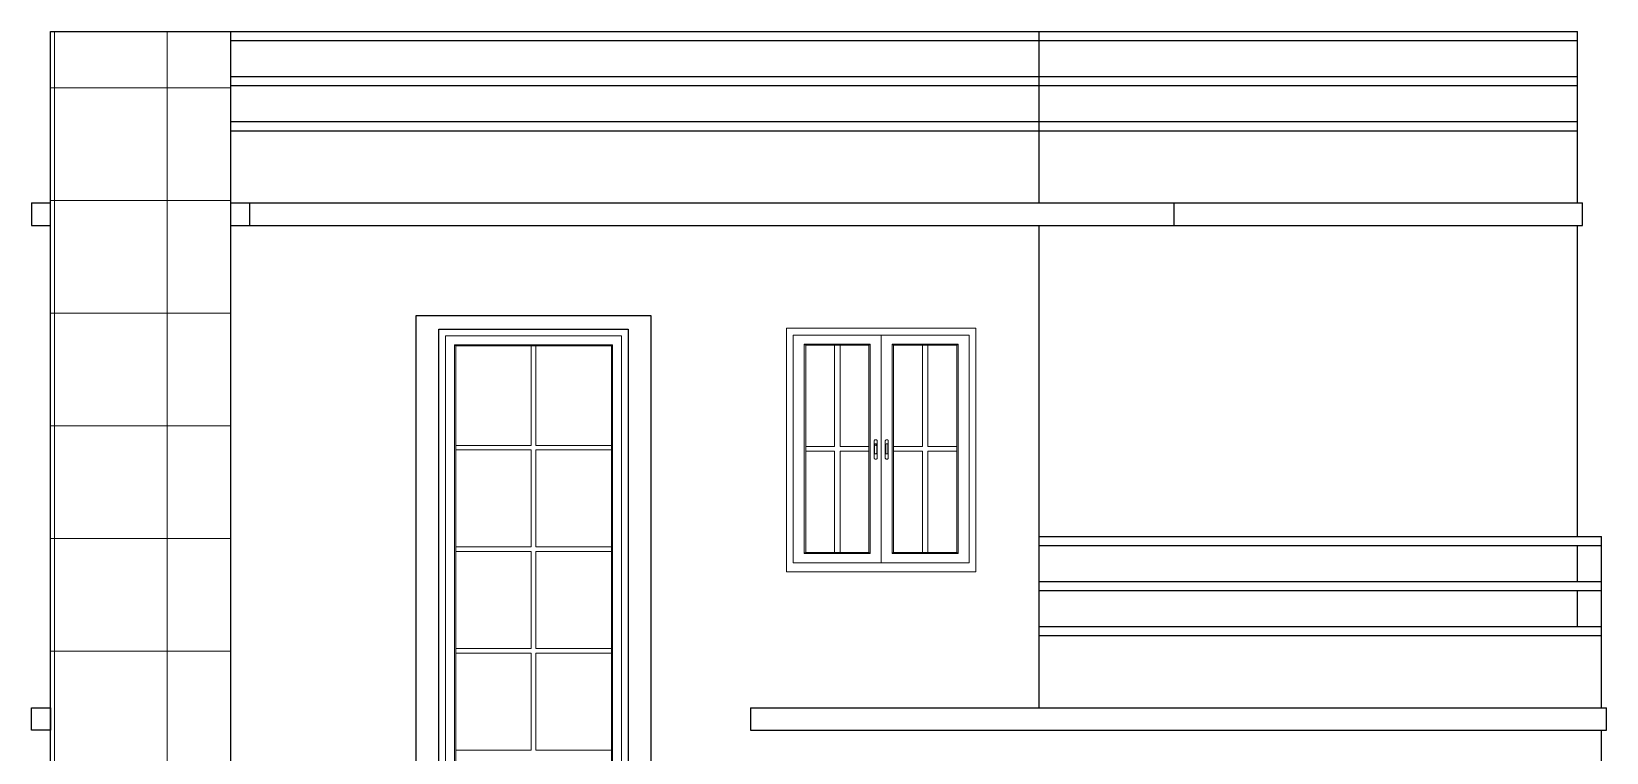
# Model space of a CAD drawing. Header units: inches. Extents: x -5000150 to -4989519, y -3262115 to -3259800.
# Drawn here: x -4999442.9 to -4999093.6, y -3260923.8 to -3260763.9 of the extents above; entities that cross this region are included whole.
import ezdxf

# ---------------------------------------------------------------- set-up
doc = ezdxf.new("R2010")
doc.units = ezdxf.units.IN
doc.header["$LTSCALE"] = 2
doc.header["$MEASUREMENT"] = 0
doc.linetypes.add('ACAD_ISO02W100', pattern=[15, 12, -3])
doc.layers.get('0').update_dxf_attribs({"linetype": 'CONTINUOUS'})
doc.layers.add('HATCH', color=60, linetype='ACAD_ISO02W100', lineweight=13)
doc.layers.add('window', color=4, linetype='CONTINUOUS', lineweight=13)

msp = doc.modelspace()

# ---------------------------------------------------------------- hatches: boundary and pattern name
at = {"layer": 'HATCH', "transparency": 33554661}
h = msp.add_hatch(dxfattribs=at)
h.set_pattern_fill('ANSI37', color=256, scale=200, angle=45)
h.set_pattern_definition([(90, (6687.151, 1998.61), (-25, 0), []), (180, (6687.151, 1998.61), (-4e-15, -25), [])])
h.paths.add_polyline_path([(-4999438.72, -3261137.91), (-4999398.68, -3261137.91), (-4999398.68, -3260801.91), (-4999398.68, -3260763.91), (-4999438.72, -3260763.91), (-4999438.72, -3260806.91)])

# ---------------------------------------------------------------- linework, layer by layer
at = {"ltscale": 0.5}
for p, q in [((-4999438.72, -3260763.91), (-4999099.99, -3260763.91)), ((-4999438.72, -3260806.91), (-4999438.72, -3260763.91)), ((-4999398.68, -3260801.91), (-4999398.68, -3260763.91)), ((-4999398.68, -3260765.91), (-4999099.99, -3260765.91)), ((-4999219.44, -3260801.91), (-4999219.44, -3260763.91)), ((-4999099.99, -3260801.91), (-4999099.99, -3260763.91)), ((-4999398.68, -3260773.91), (-4999099.99, -3260773.91)), ((-4999398.68, -3260775.91), (-4999099.99, -3260775.91)), ((-4999398.68, -3260783.91), (-4999099.99, -3260783.91)), ((-4999398.68, -3260785.91), (-4999099.99, -3260785.91)), ((-4999442.9, -3260801.91), (-4999438.72, -3260801.91)), ((-4999442.9, -3260801.91), (-4999442.9, -3260806.91)), ((-4999398.68, -3260801.91), (-4999098.89, -3260801.91)), ((-4999398.68, -3261137.91), (-4999398.68, -3260801.91)), ((-4999394.45, -3260806.91), (-4999394.45, -3260801.91)), ((-4999189.44, -3260806.91), (-4999189.44, -3260801.91)), ((-4999098.89, -3260806.91), (-4999098.89, -3260801.91)), ((-4999442.9, -3260806.91), (-4999438.72, -3260806.91)), ((-4999438.72, -3261137.91), (-4999438.72, -3260806.91)), ((-4999398.68, -3260806.91), (-4999098.89, -3260806.91)), ((-4999219.44, -3260913.91), (-4999219.44, -3260806.91)), ((-4999099.99, -3260875.91), (-4999099.99, -3260806.91)), ((-4999357.56, -3261110.91), (-4999357.56, -3260826.91)), ((-4999357.56, -3260826.91), (-4999305.56, -3260826.91)), ((-4999305.56, -3260826.91), (-4999305.56, -3261110.91)), ((-4999352.56, -3261107.91), (-4999352.56, -3260829.91)), ((-4999352.56, -3260829.91), (-4999310.56, -3260829.91)), ((-4999310.56, -3260829.91), (-4999310.56, -3261107.91)), ((-4999219.44, -3260875.91), (-4999094.7, -3260875.91)), ((-4999219.44, -3260877.91), (-4999094.7, -3260877.91)), ((-4999099.99, -3260885.91), (-4999099.99, -3260877.91)), ((-4999094.7, -3260913.91), (-4999094.7, -3260875.91)), ((-4999219.44, -3260885.91), (-4999094.7, -3260885.91)), ((-4999219.44, -3260887.91), (-4999094.7, -3260887.91)), ((-4999099.99, -3260895.91), (-4999099.99, -3260887.91)), ((-4999219.44, -3260895.91), (-4999094.7, -3260895.91)), ((-4999219.44, -3260897.91), (-4999094.7, -3260897.91)), ((-4999283.44, -3260913.91), (-4999093.59, -3260913.91)), ((-4999283.44, -3260913.91), (-4999283.44, -3260918.91)), ((-4999093.59, -3260918.91), (-4999093.59, -3260913.91)), ((-4999283.44, -3260918.91), (-4999093.59, -3260918.91)), ((-4999094.7, -3261025.91), (-4999094.7, -3260918.91))]:
    msp.add_line(p, q, dxfattribs=at)
msp.add_lwpolyline([(-4999442.9, -3260913.91), (-4999438.72, -3260913.91), (-4999438.72, -3260918.91), (-4999442.9, -3260918.91)], close=True, dxfattribs=at)
at = {"layer": 'window'}
for p, q in [((-4999352.56, -3261107.91), (-4999352.56, -3260829.91)), ((-4999310.56, -3260829.91), (-4999352.56, -3260829.91)), ((-4999351.06, -3260831.41), (-4999312.05, -3260831.41)), ((-4999351.06, -3260831.41), (-4999351.06, -3261105.91)), ((-4999312.05, -3261105.91), (-4999312.05, -3260831.41)), ((-4999310.56, -3261107.91), (-4999310.56, -3260829.91)), ((-4999275.44, -3260883.73), (-4999275.44, -3260829.73)), ((-4999275.44, -3260829.73), (-4999233.44, -3260829.73)), ((-4999273.94, -3260881.73), (-4999273.94, -3260831.23)), ((-4999273.94, -3260831.23), (-4999234.94, -3260831.23)), ((-4999254.44, -3260831.23), (-4999254.44, -3260881.73)), ((-4999234.94, -3260831.23), (-4999234.94, -3260881.73)), ((-4999233.44, -3260829.91), (-4999233.44, -3260829.73)), ((-4999233.44, -3260883.73), (-4999233.44, -3260829.73)), ((-4999314.05, -3260833.41), (-4999349.06, -3260833.41)), ((-4999349.06, -3260833.41), (-4999349.06, -3261104.41)), ((-4999348.81, -3260833.66), (-4999349.06, -3260833.41)), ((-4999348.81, -3260833.66), (-4999348.81, -3261104.16)), ((-4999348.81, -3260833.66), (-4999314.3, -3260833.66)), ((-4999332.06, -3260833.66), (-4999332.06, -3260855.71)), ((-4999331.06, -3260833.66), (-4999331.06, -3260855.71)), ((-4999314.3, -3260833.66), (-4999314.05, -3260833.41)), ((-4999314.3, -3261104.16), (-4999314.3, -3260833.66)), ((-4999314.05, -3261104.41), (-4999314.05, -3260833.41)), ((-4999256.87, -3260833.25), (-4999271.51, -3260833.25)), ((-4999271.51, -3260833.25), (-4999271.51, -3260879.71)), ((-4999271.2, -3260833.51), (-4999271.51, -3260833.25)), ((-4999271.2, -3260833.51), (-4999271.2, -3260879.45)), ((-4999271.2, -3260833.51), (-4999257.18, -3260833.51)), ((-4999264.8, -3260833.51), (-4999264.8, -3260855.97)), ((-4999263.58, -3260833.51), (-4999263.58, -3260855.97)), ((-4999257.18, -3260833.51), (-4999256.87, -3260833.25)), ((-4999257.18, -3260879.45), (-4999257.18, -3260833.51)), ((-4999256.87, -3260879.71), (-4999256.87, -3260833.25)), ((-4999252.01, -3260879.71), (-4999252.01, -3260833.25)), ((-4999252.01, -3260833.25), (-4999237.37, -3260833.25)), ((-4999251.7, -3260833.51), (-4999252.01, -3260833.25)), ((-4999251.7, -3260879.45), (-4999251.7, -3260833.51)), ((-4999237.68, -3260833.51), (-4999251.7, -3260833.51)), ((-4999245.3, -3260833.51), (-4999245.3, -3260855.97)), ((-4999244.08, -3260833.51), (-4999244.08, -3260855.97)), ((-4999237.68, -3260833.51), (-4999237.37, -3260833.25)), ((-4999237.68, -3260833.51), (-4999237.68, -3260879.45)), ((-4999237.37, -3260833.25), (-4999237.37, -3260879.71)), ((-4999348.81, -3260855.71), (-4999332.06, -3260855.71)), ((-4999348.81, -3260856.71), (-4999332.06, -3260856.71)), ((-4999332.06, -3260856.71), (-4999332.06, -3260878.25)), ((-4999331.06, -3260855.71), (-4999314.3, -3260855.71)), ((-4999331.06, -3260856.71), (-4999331.06, -3260878.25)), ((-4999331.06, -3260856.71), (-4999314.3, -3260856.71)), ((-4999264.8, -3260855.97), (-4999271.2, -3260855.97)), ((-4999264.8, -3260856.98), (-4999271.2, -3260856.98)), ((-4999264.8, -3260856.98), (-4999264.8, -3260879.45)), ((-4999257.18, -3260855.97), (-4999263.58, -3260855.97)), ((-4999263.58, -3260856.98), (-4999263.58, -3260879.45)), ((-4999257.18, -3260856.98), (-4999263.58, -3260856.98)), ((-4999256, -3260854.68), (-4999256.01, -3260854.72)), ((-4999256.01, -3260854.72), (-4999256.01, -3260858.53)), ((-4999255.99, -3260854.64), (-4999256, -3260854.68)), ((-4999255.97, -3260854.6), (-4999255.99, -3260854.64)), ((-4999255.94, -3260854.57), (-4999255.97, -3260854.6)), ((-4999255.91, -3260854.54), (-4999255.94, -3260854.57)), ((-4999255.87, -3260854.51), (-4999255.91, -3260854.54)), ((-4999255.9, -3260855.5), (-4999255.89, -3260855.47)), ((-4999255.9, -3260855.52), (-4999255.9, -3260855.5)), ((-4999255.9, -3260855.8), (-4999255.9, -3260855.52)), ((-4999255.9, -3260855.78), (-4999255.89, -3260855.75)), ((-4999255.9, -3260855.8), (-4999255.9, -3260855.78)), ((-4999255.9, -3260857.44), (-4999255.9, -3260855.8)), ((-4999255.9, -3260857.44), (-4999255.9, -3260857.47)), ((-4999255.89, -3260855.47), (-4999255.87, -3260855.45)), ((-4999255.89, -3260855.75), (-4999255.87, -3260855.73)), ((-4999255.83, -3260854.49), (-4999255.87, -3260854.51)), ((-4999255.87, -3260855.45), (-4999255.86, -3260855.43)), ((-4999255.87, -3260855.73), (-4999255.86, -3260855.71)), ((-4999255.86, -3260855.43), (-4999255.83, -3260855.41)), ((-4999255.86, -3260855.71), (-4999255.83, -3260855.69)), ((-4999255.78, -3260854.48), (-4999255.83, -3260854.49)), ((-4999255.83, -3260855.41), (-4999255.81, -3260855.39)), ((-4999255.83, -3260855.69), (-4999255.81, -3260855.67)), ((-4999255.81, -3260855.39), (-4999255.78, -3260855.38)), ((-4999255.81, -3260855.67), (-4999255.78, -3260855.65)), ((-4999255.73, -3260854.47), (-4999255.78, -3260854.48)), ((-4999255.78, -3260855.38), (-4999255.74, -3260855.36)), ((-4999255.78, -3260855.65), (-4999255.74, -3260855.64)), ((-4999255.74, -3260855.36), (-4999255.71, -3260855.36)), ((-4999255.74, -3260855.64), (-4999255.71, -3260855.64)), ((-4999255.67, -3260854.47), (-4999255.73, -3260854.47)), ((-4999255.71, -3260855.36), (-4999255.67, -3260855.36)), ((-4999255.71, -3260855.64), (-4999255.67, -3260855.64)), ((-4999255.62, -3260854.47), (-4999255.67, -3260854.47)), ((-4999255.67, -3260855.36), (-4999255.64, -3260855.36)), ((-4999255.67, -3260855.64), (-4999255.64, -3260855.64)), ((-4999255.64, -3260855.36), (-4999255.6, -3260855.36)), ((-4999255.64, -3260855.64), (-4999255.6, -3260855.64)), ((-4999255.57, -3260854.48), (-4999255.62, -3260854.47)), ((-4999255.6, -3260855.36), (-4999255.57, -3260855.38)), ((-4999255.6, -3260855.64), (-4999255.57, -3260855.65)), ((-4999255.52, -3260854.49), (-4999255.57, -3260854.48)), ((-4999255.57, -3260855.38), (-4999255.54, -3260855.39)), ((-4999255.57, -3260855.65), (-4999255.54, -3260855.67)), ((-4999255.54, -3260855.39), (-4999255.51, -3260855.41)), ((-4999255.54, -3260855.67), (-4999255.51, -3260855.69)), ((-4999255.48, -3260854.51), (-4999255.52, -3260854.49)), ((-4999255.51, -3260855.41), (-4999255.49, -3260855.43)), ((-4999255.51, -3260855.69), (-4999255.49, -3260855.71)), ((-4999255.49, -3260855.43), (-4999255.47, -3260855.45)), ((-4999255.49, -3260855.71), (-4999255.47, -3260855.73)), ((-4999255.44, -3260854.54), (-4999255.48, -3260854.51)), ((-4999255.47, -3260855.45), (-4999255.46, -3260855.47)), ((-4999255.47, -3260855.73), (-4999255.46, -3260855.75)), ((-4999255.46, -3260855.47), (-4999255.45, -3260855.5)), ((-4999255.46, -3260855.75), (-4999255.45, -3260855.78)), ((-4999255.45, -3260855.5), (-4999255.45, -3260855.52)), ((-4999255.45, -3260857.44), (-4999255.45, -3260855.52)), ((-4999255.45, -3260855.78), (-4999255.45, -3260855.8)), ((-4999255.45, -3260857.47), (-4999255.45, -3260857.44)), ((-4999255.4, -3260854.57), (-4999255.44, -3260854.54)), ((-4999255.37, -3260854.6), (-4999255.4, -3260854.57)), ((-4999255.35, -3260854.64), (-4999255.37, -3260854.6)), ((-4999255.34, -3260854.68), (-4999255.35, -3260854.64)), ((-4999255.34, -3260854.72), (-4999255.35, -3260854.64)), ((-4999255.34, -3260854.72), (-4999255.34, -3260854.68)), ((-4999255.34, -3260858.53), (-4999255.34, -3260854.72)), ((-4999253.54, -3260854.68), (-4999253.52, -3260854.64)), ((-4999253.54, -3260854.72), (-4999253.52, -3260854.64)), ((-4999253.54, -3260854.72), (-4999253.54, -3260854.68)), ((-4999253.54, -3260858.53), (-4999253.54, -3260854.72)), ((-4999253.52, -3260854.64), (-4999253.5, -3260854.6)), ((-4999253.5, -3260854.6), (-4999253.48, -3260854.57)), ((-4999253.44, -3260854.54), (-4999253.48, -3260854.57)), ((-4999253.4, -3260854.51), (-4999253.44, -3260854.54)), ((-4999253.42, -3260855.47), (-4999253.43, -3260855.5)), ((-4999253.43, -3260855.5), (-4999253.43, -3260855.52)), ((-4999253.43, -3260855.52), (-4999253.43, -3260857.44)), ((-4999253.43, -3260857.47), (-4999253.43, -3260857.44)), ((-4999253.41, -3260855.45), (-4999253.42, -3260855.47)), ((-4999253.39, -3260855.43), (-4999253.41, -3260855.45)), ((-4999253.4, -3260854.51), (-4999253.36, -3260854.49)), ((-4999253.36, -3260855.41), (-4999253.39, -3260855.43)), ((-4999253.31, -3260854.48), (-4999253.36, -3260854.49)), ((-4999253.34, -3260855.39), (-4999253.36, -3260855.41)), ((-4999253.31, -3260855.38), (-4999253.34, -3260855.39)), ((-4999253.26, -3260854.47), (-4999253.31, -3260854.48)), ((-4999253.28, -3260855.36), (-4999253.31, -3260855.38)), ((-4999253.24, -3260855.36), (-4999253.28, -3260855.36)), ((-4999253.21, -3260854.47), (-4999253.26, -3260854.47)), ((-4999253.21, -3260855.36), (-4999253.24, -3260855.36)), ((-4999253.15, -3260854.47), (-4999253.21, -3260854.47)), ((-4999253.17, -3260855.36), (-4999253.21, -3260855.36)), ((-4999253.14, -3260855.36), (-4999253.17, -3260855.36)), ((-4999253.15, -3260854.47), (-4999253.1, -3260854.48)), ((-4999253.1, -3260855.38), (-4999253.14, -3260855.36)), ((-4999253.1, -3260854.48), (-4999253.05, -3260854.49)), ((-4999253.07, -3260855.39), (-4999253.1, -3260855.38)), ((-4999253.05, -3260855.41), (-4999253.07, -3260855.39)), ((-4999253.05, -3260854.49), (-4999253.01, -3260854.51)), ((-4999253.02, -3260855.43), (-4999253.05, -3260855.41)), ((-4999253.01, -3260855.45), (-4999253.02, -3260855.43)), ((-4999253.01, -3260854.51), (-4999252.97, -3260854.54)), ((-4999252.99, -3260855.47), (-4999253.01, -3260855.45)), ((-4999252.98, -3260855.5), (-4999252.99, -3260855.47)), ((-4999252.98, -3260855.52), (-4999252.98, -3260855.5)), ((-4999252.98, -3260857.44), (-4999252.98, -3260855.52)), ((-4999252.98, -3260857.44), (-4999252.98, -3260857.47)), ((-4999252.97, -3260854.54), (-4999252.94, -3260854.57)), ((-4999252.91, -3260854.6), (-4999252.94, -3260854.57)), ((-4999252.89, -3260854.64), (-4999252.91, -3260854.6)), ((-4999252.88, -3260854.68), (-4999252.89, -3260854.64)), ((-4999252.88, -3260854.68), (-4999252.87, -3260854.72)), ((-4999252.87, -3260854.72), (-4999252.87, -3260858.53)), ((-4999251.7, -3260855.97), (-4999245.3, -3260855.97)), ((-4999251.7, -3260856.98), (-4999245.3, -3260856.98)), ((-4999245.3, -3260856.98), (-4999245.3, -3260879.45)), ((-4999244.08, -3260855.97), (-4999237.68, -3260855.97)), ((-4999244.08, -3260856.98), (-4999237.68, -3260856.98)), ((-4999244.08, -3260856.98), (-4999244.08, -3260879.45)), ((-4999256, -3260858.57), (-4999256.01, -3260858.53)), ((-4999256.01, -3260858.53), (-4999255.99, -3260858.61)), ((-4999256, -3260858.57), (-4999255.99, -3260858.61)), ((-4999255.99, -3260858.61), (-4999255.97, -3260858.64)), ((-4999255.97, -3260858.64), (-4999255.94, -3260858.68)), ((-4999255.94, -3260858.68), (-4999255.91, -3260858.71)), ((-4999255.91, -3260858.71), (-4999255.87, -3260858.73)), ((-4999255.9, -3260857.47), (-4999255.89, -3260857.5)), ((-4999255.89, -3260857.5), (-4999255.87, -3260857.52)), ((-4999255.87, -3260857.52), (-4999255.86, -3260857.54)), ((-4999255.87, -3260858.73), (-4999255.83, -3260858.75)), ((-4999255.86, -3260857.54), (-4999255.83, -3260857.56)), ((-4999255.83, -3260857.56), (-4999255.81, -3260857.58)), ((-4999255.83, -3260858.75), (-4999255.78, -3260858.77)), ((-4999255.81, -3260857.58), (-4999255.78, -3260857.59)), ((-4999255.78, -3260857.59), (-4999255.74, -3260857.6)), ((-4999255.78, -3260858.77), (-4999255.73, -3260858.78)), ((-4999255.74, -3260857.6), (-4999255.71, -3260857.61)), ((-4999255.73, -3260858.78), (-4999255.67, -3260858.78)), ((-4999255.71, -3260857.61), (-4999255.67, -3260857.61)), ((-4999255.67, -3260857.61), (-4999255.64, -3260857.61)), ((-4999255.67, -3260858.78), (-4999255.62, -3260858.78)), ((-4999255.64, -3260857.61), (-4999255.6, -3260857.6)), ((-4999255.62, -3260858.78), (-4999255.57, -3260858.77)), ((-4999255.6, -3260857.6), (-4999255.57, -3260857.59)), ((-4999255.57, -3260857.59), (-4999255.54, -3260857.58)), ((-4999255.57, -3260858.77), (-4999255.52, -3260858.75)), ((-4999255.54, -3260857.58), (-4999255.51, -3260857.56)), ((-4999255.52, -3260858.75), (-4999255.48, -3260858.73)), ((-4999255.51, -3260857.56), (-4999255.49, -3260857.54)), ((-4999255.49, -3260857.54), (-4999255.47, -3260857.52)), ((-4999255.48, -3260858.73), (-4999255.44, -3260858.71)), ((-4999255.47, -3260857.52), (-4999255.46, -3260857.5)), ((-4999255.46, -3260857.5), (-4999255.45, -3260857.47)), ((-4999255.44, -3260858.71), (-4999255.4, -3260858.68)), ((-4999255.4, -3260858.68), (-4999255.37, -3260858.64)), ((-4999255.37, -3260858.64), (-4999255.35, -3260858.61)), ((-4999255.35, -3260858.61), (-4999255.34, -3260858.57)), ((-4999255.34, -3260858.57), (-4999255.34, -3260858.53)), ((-4999253.54, -3260858.57), (-4999253.54, -3260858.53)), ((-4999253.52, -3260858.61), (-4999253.54, -3260858.57)), ((-4999253.52, -3260858.61), (-4999253.5, -3260858.64)), ((-4999253.5, -3260858.64), (-4999253.48, -3260858.68)), ((-4999253.48, -3260858.68), (-4999253.44, -3260858.71)), ((-4999253.4, -3260858.73), (-4999253.44, -3260858.71)), ((-4999253.42, -3260857.5), (-4999253.43, -3260857.47)), ((-4999253.41, -3260857.52), (-4999253.42, -3260857.5)), ((-4999253.39, -3260857.54), (-4999253.41, -3260857.52)), ((-4999253.36, -3260858.75), (-4999253.4, -3260858.73)), ((-4999253.36, -3260857.56), (-4999253.39, -3260857.54)), ((-4999253.34, -3260857.58), (-4999253.36, -3260857.56)), ((-4999253.36, -3260858.75), (-4999253.31, -3260858.77)), ((-4999253.31, -3260857.59), (-4999253.34, -3260857.58)), ((-4999253.28, -3260857.6), (-4999253.31, -3260857.59)), ((-4999253.26, -3260858.78), (-4999253.31, -3260858.77)), ((-4999253.24, -3260857.61), (-4999253.28, -3260857.6)), ((-4999253.21, -3260858.78), (-4999253.26, -3260858.78)), ((-4999253.21, -3260857.61), (-4999253.24, -3260857.61)), ((-4999253.17, -3260857.61), (-4999253.21, -3260857.61)), ((-4999253.21, -3260858.78), (-4999253.15, -3260858.78)), ((-4999253.14, -3260857.6), (-4999253.17, -3260857.61)), ((-4999253.15, -3260858.78), (-4999253.1, -3260858.77)), ((-4999253.1, -3260857.59), (-4999253.14, -3260857.6)), ((-4999253.07, -3260857.58), (-4999253.1, -3260857.59)), ((-4999253.05, -3260858.75), (-4999253.1, -3260858.77)), ((-4999253.05, -3260857.56), (-4999253.07, -3260857.58)), ((-4999253.02, -3260857.54), (-4999253.05, -3260857.56)), ((-4999253.01, -3260858.73), (-4999253.05, -3260858.75)), ((-4999253.01, -3260857.52), (-4999253.02, -3260857.54)), ((-4999252.99, -3260857.5), (-4999253.01, -3260857.52)), ((-4999253.01, -3260858.73), (-4999252.97, -3260858.71)), ((-4999252.98, -3260857.47), (-4999252.99, -3260857.5)), ((-4999252.97, -3260858.71), (-4999252.94, -3260858.68)), ((-4999252.94, -3260858.68), (-4999252.91, -3260858.64)), ((-4999252.89, -3260858.61), (-4999252.91, -3260858.64)), ((-4999252.87, -3260858.53), (-4999252.89, -3260858.61)), ((-4999252.88, -3260858.57), (-4999252.89, -3260858.61)), ((-4999252.88, -3260858.57), (-4999252.87, -3260858.53)), ((-4999348.81, -3260878.25), (-4999332.06, -3260878.25)), ((-4999331.06, -3260878.25), (-4999314.3, -3260878.25)), ((-4999348.81, -3260879.25), (-4999332.06, -3260879.25)), ((-4999332.06, -3260879.25), (-4999332.06, -3260900.79)), ((-4999331.06, -3260879.25), (-4999331.06, -3260900.79)), ((-4999331.06, -3260879.25), (-4999314.3, -3260879.25)), ((-4999234.94, -3260881.73), (-4999273.94, -3260881.73)), ((-4999271.2, -3260879.45), (-4999271.51, -3260879.71)), ((-4999271.51, -3260879.71), (-4999256.87, -3260879.71)), ((-4999271.2, -3260879.45), (-4999257.18, -3260879.45)), ((-4999256.87, -3260879.71), (-4999257.18, -3260879.45)), ((-4999252.01, -3260879.71), (-4999251.7, -3260879.45)), ((-4999237.37, -3260879.71), (-4999252.01, -3260879.71)), ((-4999237.68, -3260879.45), (-4999251.7, -3260879.45)), ((-4999237.37, -3260879.71), (-4999237.68, -3260879.45)), ((-4999275.44, -3260883.73), (-4999233.44, -3260883.73)), ((-4999348.81, -3260900.79), (-4999332.06, -3260900.79)), ((-4999348.81, -3260901.79), (-4999332.06, -3260901.79)), ((-4999332.06, -3260901.79), (-4999332.06, -3260923.33)), ((-4999331.06, -3260900.79), (-4999314.3, -3260900.79)), ((-4999331.06, -3260901.79), (-4999331.06, -3260923.33)), ((-4999331.06, -3260901.79), (-4999314.3, -3260901.79)), ((-4999348.81, -3260923.33), (-4999332.06, -3260923.33)), ((-4999331.06, -3260923.33), (-4999314.3, -3260923.33))]:
    msp.add_line(p, q, dxfattribs=at)

doc.saveas('drawing.dxf')
